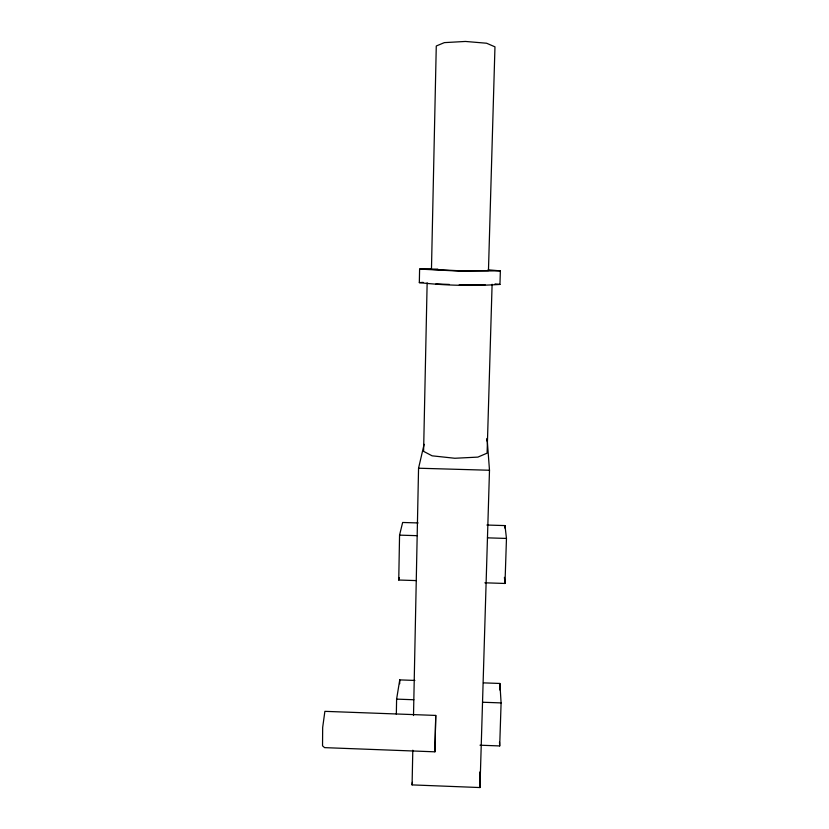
<?xml version="1.0" encoding="UTF-8"?>
<svg xmlns="http://www.w3.org/2000/svg" width="829" height="829" viewBox="0 0 829 829"><rect width="100%" height="100%" fill="white"/><g stroke="black" fill="none" stroke-linecap="round" stroke-linejoin="round"><path stroke-width="1.24" d="M396.335 714.266L396.604 699.127L399.754 679.894L414.863 680.433M416.272 580.59L398.749 580.031L399.557 535.14L402.645 522.477L418.085 522.944M399.692 683.759L399.754 679.894M488.115 269.829L500.364 270.865L499.949 284.43C473.152 286.129 446.023 285.611 419.329 282.627L419.598 269.093L431.101 268.658M487.037 441.038L487.11 438.458L489.493 470.25L479.97 787.55L412.086 784.897L412.801 750.214M413.505 715.551L418.552 468.219L424.116 444.313M427.142 282.803L423.598 451.37L432.106 455.826L454.841 458.261L477.887 457.111L487.1 453.152L492.105 284.254M431.463 269.352L436.272 45.989L444.365 42.621L465.421 41.45L486.613 43.232L494.965 46.849L488.457 270.606L459.629 270.772L431.463 269.352L437.805 269.104M499.68 689.915L499.887 683.459L483.431 682.868M504.913 528.125L504.996 525.586L486.892 525.037M480.001 745.198L499.7 745.934L501.099 702.909L499.887 683.459M484.851 582.808L504.996 583.461L506.467 538.435L504.996 525.586M435.753 715.427L434.904 751.82L324.595 747.634L322.533 745.831L322.668 727.447L324.885 711.344L435.753 715.427L434.904 751.82M412.086 784.897L412.376 782.327M398.749 580.031L399.267 577.616M485.11 284.793L459.225 284.824M419.329 282.627L423.163 282.378M500.364 270.865L459.494 271.124L419.598 269.093M418.552 468.219L489.493 470.25M399.557 535.14L417.194 535.679M487.462 537.845L506.467 538.435M396.604 699.127L413.847 699.749M482.53 702.236L501.099 702.909M435.919 283.912L449.411 284.44M495.058 283.891L499.949 284.43M504.415 577.336L504.996 583.461M499.493 742.204L499.7 745.934M479.742 772.027L479.97 787.55"/></g></svg>
